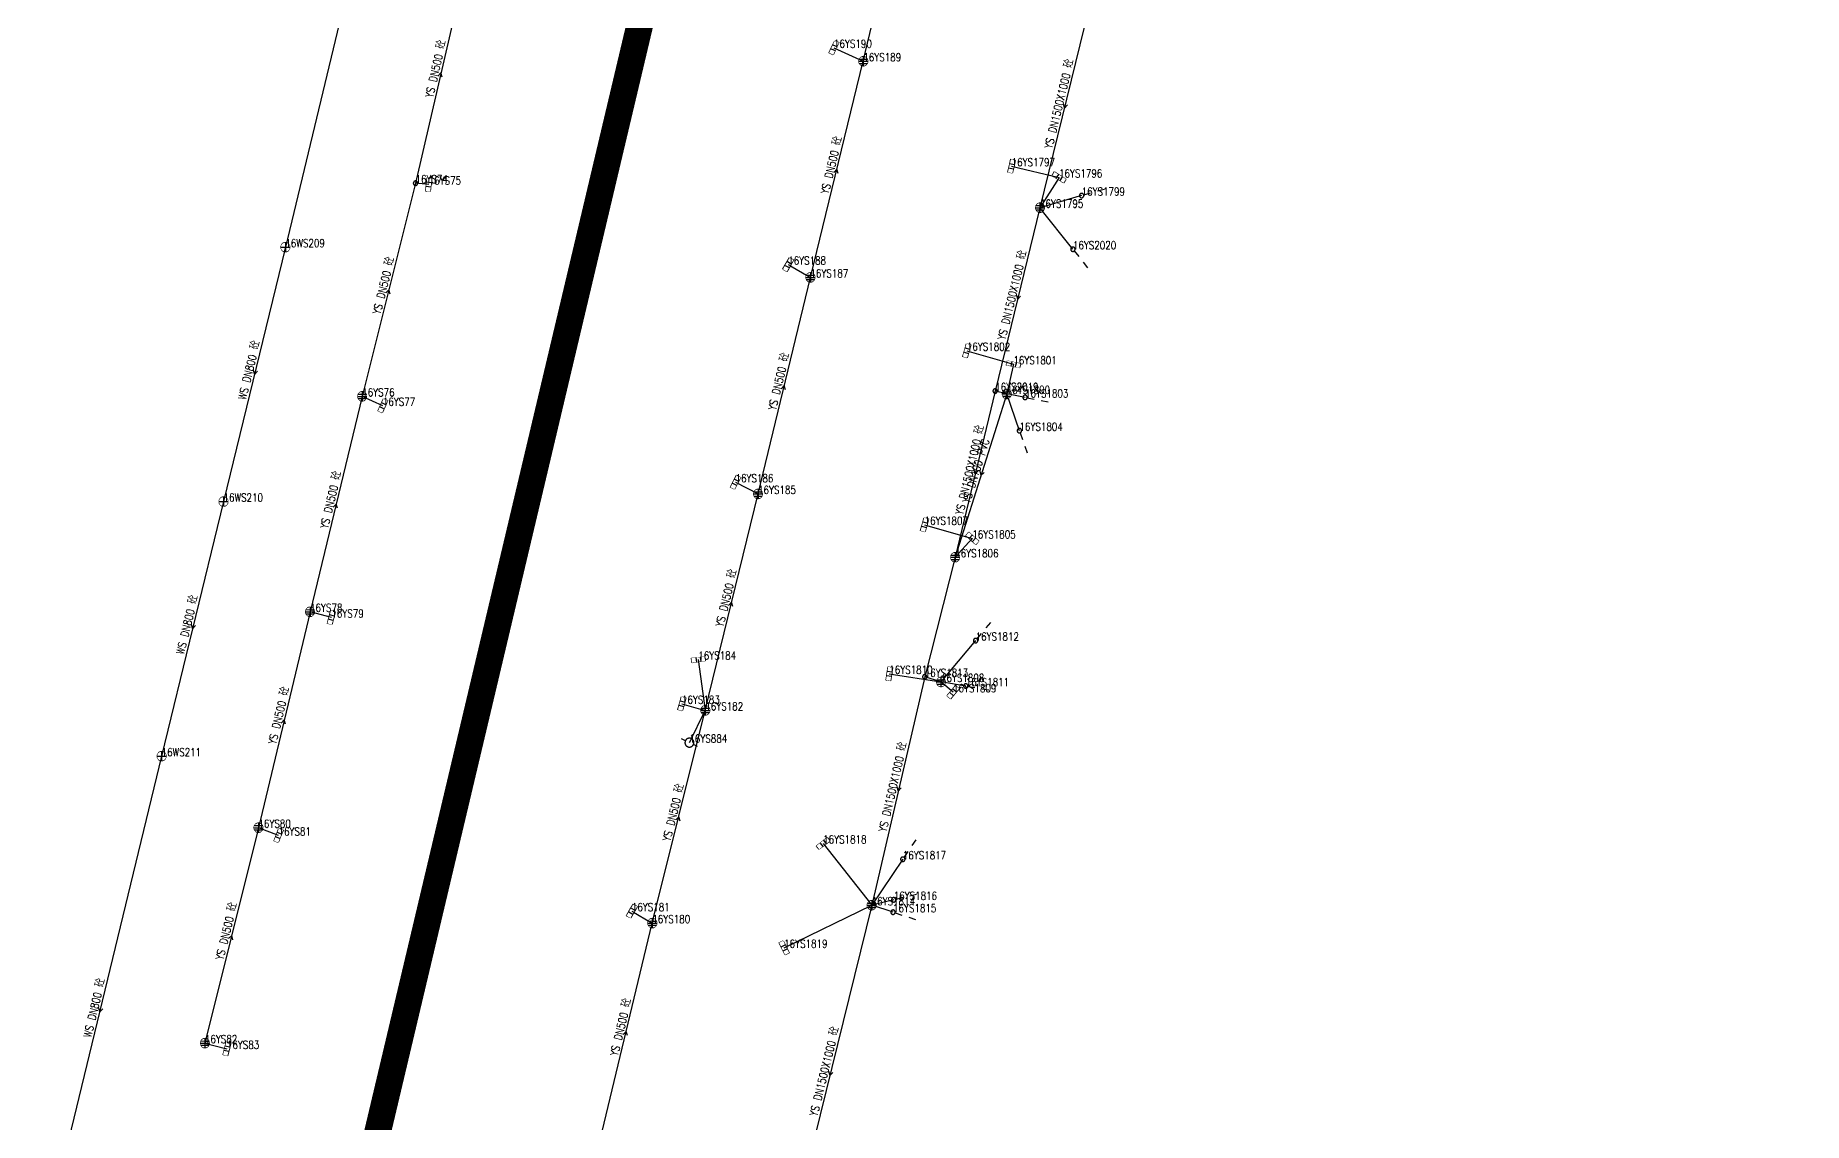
# Model space of a CAD drawing. Extents: x 78813 to 99477, y 2421021 to 2448125.
# Drawn here: x 83735.3 to 83934.2, y 2435178.9 to 2435301.1 of the extents above; entities that cross this region are included whole.
import ezdxf
from ezdxf.enums import TextEntityAlignment as Align

# ---------------------------------------------------------------- set-up
doc = ezdxf.new("R2010")
doc.units = 0
doc.set_wipeout_variables(frame=1)
doc.layers.get('0').update_dxf_attribs({"linetype": 'CONTINUOUS'})
for name, color, linetype in [('DX_WS', 16, 'CONTINUOUS'), ('DX_YS', 42, 'CONTINUOUS'), ('道路', 5, 'CONTINUOUS')]:
    doc.layers.add(name, color=color, linetype=linetype)
doc.layers.add('WSLINE', color=7, linetype='CONTINUOUS', true_color=0x7f0000)
doc.layers.add('YSLINE', color=7, linetype='CONTINUOUS', true_color=0xcc9900)
doc.styles.add('CcNameZT', font='txt.SHX', dxfattribs={"width": 0.8, "bigfont": 'HZTXT.SHX'})
doc.styles.get("Standard").update_dxf_attribs({"font": 'txt.shx', "bigfont": 'hztxt.shx'})

# ---------------------------------------------------------------- blocks, each defined once
blk = doc.blocks.new('GC546')
at = {"color": 0}
for p in [(0.866, 0.5), (0.866, -0.5)]:
    blk.add_line(p, (0, 0), dxfattribs=at)
blk = doc.blocks.new('PS污水井')
blk.add_lwpolyline([(1, 0), (1, 0.07), (0.99, 0.14), (0.98, 0.21), (0.96, 0.28), (0.94, 0.34), (0.91, 0.41), (0.88, 0.47), (0.85, 0.53), (0.81, 0.59), (0.77, 0.64), (0.72, 0.69), (0.67, 0.74), (0.62, 0.79), (0.56, 0.83), (0.5, 0.87), (0.44, 0.9), (0.37, 0.93), (0.31, 0.95), (0.24, 0.97), (0.17, 0.98), (0.1, 0.99), (0.03, 1), (-0.03, 1), (-0.1, 0.99), (-0.17, 0.98), (-0.24, 0.97), (-0.31, 0.95), (-0.37, 0.93), (-0.44, 0.9), (-0.5, 0.87), (-0.56, 0.83), (-0.62, 0.79), (-0.67, 0.74), (-0.72, 0.69), (-0.77, 0.64), (-0.81, 0.59), (-0.85, 0.53), (-0.88, 0.47), (-0.91, 0.41), (-0.94, 0.34), (-0.96, 0.28), (-0.98, 0.21), (-0.99, 0.14), (-1, 0.07), (-1, 0), (-1, -0.07), (-0.99, -0.14), (-0.98, -0.21), (-0.96, -0.28), (-0.94, -0.34), (-0.91, -0.41), (-0.88, -0.47), (-0.85, -0.53), (-0.81, -0.59), (-0.77, -0.64), (-0.72, -0.69), (-0.67, -0.74), (-0.62, -0.79), (-0.56, -0.83), (-0.5, -0.87), (-0.44, -0.9), (-0.37, -0.93), (-0.31, -0.95), (-0.24, -0.97), (-0.17, -0.98), (-0.1, -0.99), (-0.03, -1), (0.03, -1), (0.1, -0.99), (0.17, -0.98), (0.24, -0.97), (0.31, -0.95), (0.37, -0.93), (0.44, -0.9), (0.5, -0.87), (0.56, -0.83), (0.62, -0.79), (0.67, -0.74), (0.72, -0.69), (0.77, -0.64), (0.81, -0.59), (0.85, -0.53), (0.88, -0.47), (0.91, -0.41), (0.94, -0.34), (0.96, -0.28), (0.98, -0.21), (0.99, -0.14), (1, 0)], close=True)
blk.add_wipeout([(1, 0), (1, 0.07), (0.99, 0.14), (0.98, 0.21), (0.96, 0.28), (0.94, 0.34), (0.91, 0.41), (0.88, 0.47), (0.85, 0.53), (0.81, 0.59), (0.77, 0.64), (0.72, 0.69), (0.67, 0.74), (0.62, 0.79), (0.56, 0.83), (0.5, 0.87), (0.44, 0.9), (0.37, 0.93), (0.31, 0.95), (0.24, 0.97), (0.17, 0.98), (0.1, 0.99), (0.03, 1), (-0.03, 1), (-0.1, 0.99), (-0.17, 0.98), (-0.24, 0.97), (-0.31, 0.95), (-0.37, 0.93), (-0.44, 0.9), (-0.5, 0.87), (-0.56, 0.83), (-0.62, 0.79), (-0.67, 0.74), (-0.72, 0.69), (-0.77, 0.64), (-0.81, 0.59), (-0.85, 0.53), (-0.88, 0.47), (-0.91, 0.41), (-0.94, 0.34), (-0.96, 0.28), (-0.98, 0.21), (-0.99, 0.14), (-1, 0.07), (-1, 0), (-1, -0.07), (-0.99, -0.14), (-0.98, -0.21), (-0.96, -0.28), (-0.94, -0.34), (-0.91, -0.41), (-0.88, -0.47), (-0.85, -0.53), (-0.81, -0.59), (-0.77, -0.64), (-0.72, -0.69), (-0.67, -0.74), (-0.62, -0.79), (-0.56, -0.83), (-0.5, -0.87), (-0.44, -0.9), (-0.37, -0.93), (-0.31, -0.95), (-0.24, -0.97), (-0.17, -0.98), (-0.1, -0.99), (-0.03, -1), (0.03, -1), (0.1, -0.99), (0.17, -0.98), (0.24, -0.97), (0.31, -0.95), (0.37, -0.93), (0.44, -0.9), (0.5, -0.87), (0.56, -0.83), (0.62, -0.79), (0.67, -0.74), (0.72, -0.69), (0.77, -0.64), (0.81, -0.59), (0.85, -0.53), (0.88, -0.47), (0.91, -0.41), (0.94, -0.34), (0.96, -0.28), (0.98, -0.21), (0.99, -0.14)])
for p, q in [((-1, 0), (0, 0)), ((0, 1), (0, 0)), ((0, 0), (0, -1)), ((0, 0), (1, 0))]:
    blk.add_line(p, q)
blk = doc.blocks.new('PS管线点')
blk.add_wipeout([(0.5, 0), (0.5, 0.03), (0.5, 0.07), (0.49, 0.1), (0.48, 0.14), (0.47, 0.17), (0.46, 0.2), (0.44, 0.23), (0.42, 0.26), (0.4, 0.29), (0.38, 0.32), (0.36, 0.35), (0.33, 0.37), (0.31, 0.39), (0.28, 0.41), (0.25, 0.43), (0.22, 0.45), (0.19, 0.46), (0.15, 0.48), (0.12, 0.49), (0.09, 0.49), (0.05, 0.5), (0.02, 0.5), (-0.02, 0.5), (-0.05, 0.5), (-0.09, 0.49), (-0.12, 0.49), (-0.15, 0.48), (-0.19, 0.46), (-0.22, 0.45), (-0.25, 0.43), (-0.28, 0.41), (-0.31, 0.39), (-0.33, 0.37), (-0.36, 0.35), (-0.38, 0.32), (-0.4, 0.29), (-0.42, 0.26), (-0.44, 0.23), (-0.46, 0.2), (-0.47, 0.17), (-0.48, 0.14), (-0.49, 0.1), (-0.5, 0.07), (-0.5, 0.03), (-0.5, 0), (-0.5, -0.03), (-0.5, -0.07), (-0.49, -0.1), (-0.48, -0.14), (-0.47, -0.17), (-0.46, -0.2), (-0.44, -0.23), (-0.42, -0.26), (-0.4, -0.29), (-0.38, -0.32), (-0.36, -0.35), (-0.33, -0.37), (-0.31, -0.39), (-0.28, -0.41), (-0.25, -0.43), (-0.22, -0.45), (-0.19, -0.46), (-0.15, -0.48), (-0.12, -0.49), (-0.09, -0.49), (-0.05, -0.5), (-0.02, -0.5), (0.02, -0.5), (0.05, -0.5), (0.09, -0.49), (0.12, -0.49), (0.15, -0.48), (0.19, -0.46), (0.22, -0.45), (0.25, -0.43), (0.28, -0.41), (0.31, -0.39), (0.33, -0.37), (0.36, -0.35), (0.38, -0.32), (0.4, -0.29), (0.42, -0.26), (0.44, -0.23), (0.46, -0.2), (0.47, -0.17), (0.48, -0.14), (0.49, -0.1), (0.5, -0.07)])
blk.add_lwpolyline([(0.5, 0), (0.5, 0.03), (0.5, 0.07), (0.49, 0.1), (0.48, 0.14), (0.47, 0.17), (0.46, 0.2), (0.44, 0.23), (0.42, 0.26), (0.4, 0.29), (0.38, 0.32), (0.36, 0.35), (0.33, 0.37), (0.31, 0.39), (0.28, 0.41), (0.25, 0.43), (0.22, 0.45), (0.19, 0.46), (0.15, 0.48), (0.12, 0.49), (0.09, 0.49), (0.05, 0.5), (0.02, 0.5), (-0.02, 0.5), (-0.05, 0.5), (-0.09, 0.49), (-0.12, 0.49), (-0.15, 0.48), (-0.19, 0.46), (-0.22, 0.45), (-0.25, 0.43), (-0.28, 0.41), (-0.31, 0.39), (-0.33, 0.37), (-0.36, 0.35), (-0.38, 0.32), (-0.4, 0.29), (-0.42, 0.26), (-0.44, 0.23), (-0.46, 0.2), (-0.47, 0.17), (-0.48, 0.14), (-0.49, 0.1), (-0.5, 0.07), (-0.5, 0.03), (-0.5, 0), (-0.5, -0.03), (-0.5, -0.07), (-0.49, -0.1), (-0.48, -0.14), (-0.47, -0.17), (-0.46, -0.2), (-0.44, -0.23), (-0.42, -0.26), (-0.4, -0.29), (-0.38, -0.32), (-0.36, -0.35), (-0.33, -0.37), (-0.31, -0.39), (-0.28, -0.41), (-0.25, -0.43), (-0.22, -0.45), (-0.19, -0.46), (-0.15, -0.48), (-0.12, -0.49), (-0.09, -0.49), (-0.05, -0.5), (-0.02, -0.5), (0.02, -0.5), (0.05, -0.5), (0.09, -0.49), (0.12, -0.49), (0.15, -0.48), (0.19, -0.46), (0.22, -0.45), (0.25, -0.43), (0.28, -0.41), (0.31, -0.39), (0.33, -0.37), (0.36, -0.35), (0.38, -0.32), (0.4, -0.29), (0.42, -0.26), (0.44, -0.23), (0.46, -0.2), (0.47, -0.17), (0.48, -0.14), (0.49, -0.1), (0.5, -0.07), (0.5, 0)], close=True)
blk = doc.blocks.new('PS雨水井')
blk.add_lwpolyline([(1, 0), (1, 0.07), (0.99, 0.14), (0.98, 0.21), (0.96, 0.28), (0.94, 0.34), (0.91, 0.41), (0.88, 0.47), (0.85, 0.53), (0.81, 0.59), (0.77, 0.64), (0.72, 0.69), (0.67, 0.74), (0.62, 0.79), (0.56, 0.83), (0.5, 0.87), (0.44, 0.9), (0.37, 0.93), (0.31, 0.95), (0.24, 0.97), (0.17, 0.98), (0.1, 0.99), (0.03, 1), (-0.03, 1), (-0.1, 0.99), (-0.17, 0.98), (-0.24, 0.97), (-0.31, 0.95), (-0.37, 0.93), (-0.44, 0.9), (-0.5, 0.87), (-0.56, 0.83), (-0.62, 0.79), (-0.67, 0.74), (-0.72, 0.69), (-0.77, 0.64), (-0.81, 0.59), (-0.85, 0.53), (-0.88, 0.47), (-0.91, 0.41), (-0.94, 0.34), (-0.96, 0.28), (-0.98, 0.21), (-0.99, 0.14), (-1, 0.07), (-1, 0), (-1, -0.07), (-0.99, -0.14), (-0.98, -0.21), (-0.96, -0.28), (-0.94, -0.34), (-0.91, -0.41), (-0.88, -0.47), (-0.85, -0.53), (-0.81, -0.59), (-0.77, -0.64), (-0.72, -0.69), (-0.67, -0.74), (-0.62, -0.79), (-0.56, -0.83), (-0.5, -0.87), (-0.44, -0.9), (-0.37, -0.93), (-0.31, -0.95), (-0.24, -0.97), (-0.17, -0.98), (-0.1, -0.99), (-0.03, -1), (0.03, -1), (0.1, -0.99), (0.17, -0.98), (0.24, -0.97), (0.31, -0.95), (0.37, -0.93), (0.44, -0.9), (0.5, -0.87), (0.56, -0.83), (0.62, -0.79), (0.67, -0.74), (0.72, -0.69), (0.77, -0.64), (0.81, -0.59), (0.85, -0.53), (0.88, -0.47), (0.91, -0.41), (0.94, -0.34), (0.96, -0.28), (0.98, -0.21), (0.99, -0.14), (1, 0)], close=True)
blk.add_wipeout([(1, 0), (1, 0.07), (0.99, 0.14), (0.98, 0.21), (0.96, 0.28), (0.94, 0.34), (0.91, 0.41), (0.88, 0.47), (0.85, 0.53), (0.81, 0.59), (0.77, 0.64), (0.72, 0.69), (0.67, 0.74), (0.62, 0.79), (0.56, 0.83), (0.5, 0.87), (0.44, 0.9), (0.37, 0.93), (0.31, 0.95), (0.24, 0.97), (0.17, 0.98), (0.1, 0.99), (0.03, 1), (-0.03, 1), (-0.1, 0.99), (-0.17, 0.98), (-0.24, 0.97), (-0.31, 0.95), (-0.37, 0.93), (-0.44, 0.9), (-0.5, 0.87), (-0.56, 0.83), (-0.62, 0.79), (-0.67, 0.74), (-0.72, 0.69), (-0.77, 0.64), (-0.81, 0.59), (-0.85, 0.53), (-0.88, 0.47), (-0.91, 0.41), (-0.94, 0.34), (-0.96, 0.28), (-0.98, 0.21), (-0.99, 0.14), (-1, 0.07), (-1, 0), (-1, -0.07), (-0.99, -0.14), (-0.98, -0.21), (-0.96, -0.28), (-0.94, -0.34), (-0.91, -0.41), (-0.88, -0.47), (-0.85, -0.53), (-0.81, -0.59), (-0.77, -0.64), (-0.72, -0.69), (-0.67, -0.74), (-0.62, -0.79), (-0.56, -0.83), (-0.5, -0.87), (-0.44, -0.9), (-0.37, -0.93), (-0.31, -0.95), (-0.24, -0.97), (-0.17, -0.98), (-0.1, -0.99), (-0.03, -1), (0.03, -1), (0.1, -0.99), (0.17, -0.98), (0.24, -0.97), (0.31, -0.95), (0.37, -0.93), (0.44, -0.9), (0.5, -0.87), (0.56, -0.83), (0.62, -0.79), (0.67, -0.74), (0.72, -0.69), (0.77, -0.64), (0.81, -0.59), (0.85, -0.53), (0.88, -0.47), (0.91, -0.41), (0.94, -0.34), (0.96, -0.28), (0.98, -0.21), (0.99, -0.14)])
for p, q in [((-1, 0), (0, 0)), ((-0.88, 0.48), (0, 0.47)), ((0, 1), (0, 0)), ((0, 0.47), (0.88, 0.47)), ((0, 0), (0, -1)), ((0, 0), (1, 0)), ((-0.88, -0.48), (0, -0.48)), ((0, -0.48), (0.88, -0.48))]:
    blk.add_line(p, q)
blk = doc.blocks.new('PS雨篦')
blk.add_lwpolyline([(-1.5, 0.5), (0, 0.5), (1.5, 0.5), (1.5, -0.5), (0, -0.5), (-1.5, -0.5)], close=True)
blk.add_wipeout([(-1.5, 0.5), (0, 0.5), (1.5, 0.5), (1.5, -0.5), (0, -0.5), (-1.5, -0.5)])
for p, q in [((-0.51, -0.5), (-0.51, 0.5)), ((0.49, -0.5), (0.49, 0.5))]:
    blk.add_line(p, q)
blk = doc.blocks.new('PS非普查')
blk.add_lwpolyline([(3.7, 0), (5.3, 0)])
blk.add_wipeout([(0.5, 0), (0.5, 0.03), (0.5, 0.07), (0.49, 0.1), (0.48, 0.14), (0.47, 0.17), (0.46, 0.2), (0.44, 0.23), (0.42, 0.26), (0.4, 0.29), (0.38, 0.32), (0.36, 0.35), (0.33, 0.37), (0.31, 0.39), (0.28, 0.41), (0.25, 0.43), (0.22, 0.45), (0.19, 0.46), (0.15, 0.48), (0.12, 0.49), (0.09, 0.49), (0.05, 0.5), (0.02, 0.5), (-0.02, 0.5), (-0.05, 0.5), (-0.09, 0.49), (-0.12, 0.49), (-0.15, 0.48), (-0.19, 0.46), (-0.22, 0.45), (-0.25, 0.43), (-0.28, 0.41), (-0.31, 0.39), (-0.33, 0.37), (-0.36, 0.35), (-0.38, 0.32), (-0.4, 0.29), (-0.42, 0.26), (-0.44, 0.23), (-0.46, 0.2), (-0.47, 0.17), (-0.48, 0.14), (-0.49, 0.1), (-0.5, 0.07), (-0.5, 0.03), (-0.5, 0), (-0.5, -0.03), (-0.5, -0.07), (-0.49, -0.1), (-0.48, -0.14), (-0.47, -0.17), (-0.46, -0.2), (-0.44, -0.23), (-0.42, -0.26), (-0.4, -0.29), (-0.38, -0.32), (-0.36, -0.35), (-0.33, -0.37), (-0.31, -0.39), (-0.28, -0.41), (-0.25, -0.43), (-0.22, -0.45), (-0.19, -0.46), (-0.15, -0.48), (-0.12, -0.49), (-0.09, -0.49), (-0.05, -0.5), (-0.02, -0.5), (0.02, -0.5), (0.05, -0.5), (0.09, -0.49), (0.12, -0.49), (0.15, -0.48), (0.19, -0.46), (0.22, -0.45), (0.25, -0.43), (0.28, -0.41), (0.31, -0.39), (0.33, -0.37), (0.36, -0.35), (0.38, -0.32), (0.4, -0.29), (0.42, -0.26), (0.44, -0.23), (0.46, -0.2), (0.47, -0.17), (0.48, -0.14), (0.49, -0.1), (0.5, -0.07)])
blk.add_line((0.5, 0), (2.1, 0))
blk.add_lwpolyline([(0.5, 0), (0.5, 0.03), (0.5, 0.07), (0.49, 0.1), (0.48, 0.14), (0.47, 0.17), (0.46, 0.2), (0.44, 0.23), (0.42, 0.26), (0.4, 0.29), (0.38, 0.32), (0.36, 0.35), (0.33, 0.37), (0.31, 0.39), (0.28, 0.41), (0.25, 0.43), (0.22, 0.45), (0.19, 0.46), (0.15, 0.48), (0.12, 0.49), (0.09, 0.49), (0.05, 0.5), (0.02, 0.5), (-0.02, 0.5), (-0.05, 0.5), (-0.09, 0.49), (-0.12, 0.49), (-0.15, 0.48), (-0.19, 0.46), (-0.22, 0.45), (-0.25, 0.43), (-0.28, 0.41), (-0.31, 0.39), (-0.33, 0.37), (-0.36, 0.35), (-0.38, 0.32), (-0.4, 0.29), (-0.42, 0.26), (-0.44, 0.23), (-0.46, 0.2), (-0.47, 0.17), (-0.48, 0.14), (-0.49, 0.1), (-0.5, 0.07), (-0.5, 0.03), (-0.5, 0), (-0.5, -0.03), (-0.5, -0.07), (-0.49, -0.1), (-0.48, -0.14), (-0.47, -0.17), (-0.46, -0.2), (-0.44, -0.23), (-0.42, -0.26), (-0.4, -0.29), (-0.38, -0.32), (-0.36, -0.35), (-0.33, -0.37), (-0.31, -0.39), (-0.28, -0.41), (-0.25, -0.43), (-0.22, -0.45), (-0.19, -0.46), (-0.15, -0.48), (-0.12, -0.49), (-0.09, -0.49), (-0.05, -0.5), (-0.02, -0.5), (0.02, -0.5), (0.05, -0.5), (0.09, -0.49), (0.12, -0.49), (0.15, -0.48), (0.19, -0.46), (0.22, -0.45), (0.25, -0.43), (0.28, -0.41), (0.31, -0.39), (0.33, -0.37), (0.36, -0.35), (0.38, -0.32), (0.4, -0.29), (0.42, -0.26), (0.44, -0.23), (0.46, -0.2), (0.47, -0.17), (0.48, -0.14), (0.49, -0.1), (0.5, -0.07), (0.5, 0)], close=True)
blk = doc.blocks.new('PS预留口')
blk.add_lwpolyline([(4.2, 0), (5.8, 0)])
blk.add_wipeout([(1, 0), (1, 0.07), (0.99, 0.14), (0.98, 0.21), (0.96, 0.28), (0.94, 0.34), (0.91, 0.41), (0.88, 0.47), (0.85, 0.53), (0.81, 0.59), (0.77, 0.64), (0.72, 0.69), (0.67, 0.74), (0.62, 0.79), (0.56, 0.83), (0.5, 0.87), (0.44, 0.9), (0.37, 0.93), (0.31, 0.95), (0.24, 0.97), (0.17, 0.98), (0.1, 0.99), (0.03, 1), (-0.03, 1), (-0.1, 0.99), (-0.17, 0.98), (-0.24, 0.97), (-0.31, 0.95), (-0.37, 0.93), (-0.44, 0.9), (-0.5, 0.87), (-0.56, 0.83), (-0.62, 0.79), (-0.67, 0.74), (-0.72, 0.69), (-0.77, 0.64), (-0.81, 0.59), (-0.85, 0.53), (-0.88, 0.47), (-0.91, 0.41), (-0.94, 0.34), (-0.96, 0.28), (-0.98, 0.21), (-0.99, 0.14), (-1, 0.07), (-1, 0), (-1, -0.07), (-0.99, -0.14), (-0.98, -0.21), (-0.96, -0.28), (-0.94, -0.34), (-0.91, -0.41), (-0.88, -0.47), (-0.85, -0.53), (-0.81, -0.59), (-0.77, -0.64), (-0.72, -0.69), (-0.67, -0.74), (-0.62, -0.79), (-0.56, -0.83), (-0.5, -0.87), (-0.44, -0.9), (-0.37, -0.93), (-0.31, -0.95), (-0.24, -0.97), (-0.17, -0.98), (-0.1, -0.99), (-0.03, -1), (0.03, -1), (0.1, -0.99), (0.17, -0.98), (0.24, -0.97), (0.31, -0.95), (0.37, -0.93), (0.44, -0.9), (0.5, -0.87), (0.56, -0.83), (0.62, -0.79), (0.67, -0.74), (0.72, -0.69), (0.77, -0.64), (0.81, -0.59), (0.85, -0.53), (0.88, -0.47), (0.91, -0.41), (0.94, -0.34), (0.96, -0.28), (0.98, -0.21), (0.99, -0.14)])
blk.add_line((1, 0), (2.6, 0))
blk.add_lwpolyline([(1, 0), (1, 0.07), (0.99, 0.14), (0.98, 0.21), (0.96, 0.28), (0.94, 0.34), (0.91, 0.41), (0.88, 0.47), (0.85, 0.53), (0.81, 0.59), (0.77, 0.64), (0.72, 0.69), (0.67, 0.74), (0.62, 0.79), (0.56, 0.83), (0.5, 0.87), (0.44, 0.9), (0.37, 0.93), (0.31, 0.95), (0.24, 0.97), (0.17, 0.98), (0.1, 0.99), (0.03, 1), (-0.03, 1), (-0.1, 0.99), (-0.17, 0.98), (-0.24, 0.97), (-0.31, 0.95), (-0.37, 0.93), (-0.44, 0.9), (-0.5, 0.87), (-0.56, 0.83), (-0.62, 0.79), (-0.67, 0.74), (-0.72, 0.69), (-0.77, 0.64), (-0.81, 0.59), (-0.85, 0.53), (-0.88, 0.47), (-0.91, 0.41), (-0.94, 0.34), (-0.96, 0.28), (-0.98, 0.21), (-0.99, 0.14), (-1, 0.07), (-1, 0), (-1, -0.07), (-0.99, -0.14), (-0.98, -0.21), (-0.96, -0.28), (-0.94, -0.34), (-0.91, -0.41), (-0.88, -0.47), (-0.85, -0.53), (-0.81, -0.59), (-0.77, -0.64), (-0.72, -0.69), (-0.67, -0.74), (-0.62, -0.79), (-0.56, -0.83), (-0.5, -0.87), (-0.44, -0.9), (-0.37, -0.93), (-0.31, -0.95), (-0.24, -0.97), (-0.17, -0.98), (-0.1, -0.99), (-0.03, -1), (0.03, -1), (0.1, -0.99), (0.17, -0.98), (0.24, -0.97), (0.31, -0.95), (0.37, -0.93), (0.44, -0.9), (0.5, -0.87), (0.56, -0.83), (0.62, -0.79), (0.67, -0.74), (0.72, -0.69), (0.77, -0.64), (0.81, -0.59), (0.85, -0.53), (0.88, -0.47), (0.91, -0.41), (0.94, -0.34), (0.96, -0.28), (0.98, -0.21), (0.99, -0.14), (1, 0)], close=True)
for points in [[(0, 1), (0, 2)], [(0, -2), (0, -1)]]:
    blk.add_lwpolyline(points)

msp = doc.modelspace()

# ---------------------------------------------------------------- block references
at = {"layer": 'DX_WS', "xscale": 0.5, "yscale": 0.5, "zscale": 0.5}
for p in [(83763.46, 2435277.28, -0.34), (83756.5, 2435248.68, -0.48), (83749.54, 2435220.06, -0.35)]:
    msp.add_blockref('PS污水井', p, dxfattribs=at)
at = {"layer": 'DX_WS', "yscale": 0.5, "zscale": 0.5}
for p, xscale, rotation in [((83759.98, 2435262.98, -0.41), 0.5000000001242889, 76.32199798747246), ((83753.02, 2435234.37, -0.51), 0.500000000023437, 76.32894830747965), ((83742.57, 2435191.29, -0.41), 0.5000000001432725, 76.38742652506366)]:
    msp.add_blockref('GC546', p, dxfattribs=dict(at, xscale=xscale, rotation=rotation))
at = {"layer": 'DX_YS', "yscale": 0.5, "zscale": 0.5}
for name, p, xscale, rotation in [('PS雨篦', (83825.16, 2435299.7, 2.26), 0.4999999998728085, 245.2061277516318), ('GC546', (83780.96, 2435296.86, 1.77), 0.4999999999106281, 256.9925447991155), ('GC546', (83851.08, 2435292.92, 0.27), 0.4999999998275773, 76.20829991427487), ('GC546', (83825.49, 2435286.03, 1.74), 0.4999999999384896, 256.255376576829), ('PS雨篦', (83845.14, 2435286.38, 2.7), 0.49999999988538, 256.7169709149965), ('PS雨篦', (83850.47, 2435285.12, 2.58), 0.4999999999597212, 147.8132059650477), ('PS非普查', (83853.01, 2435283.08, 2.63), 0.5000000000364724, 16.16990041424805), ('PS雨篦', (83820.01, 2435275.32, 2.48), 0.4999999998781766, 240.0606711810906), ('PS非普查', (83852.03, 2435277.05, 1.55), 0.5000000001287739, 308.3322871609689), ('GC546', (83775.1, 2435272.49, 1.84), 0.499999999848008, 255.942942564398), ('GC546', (83845.81, 2435271.41, 0.3), 0.5000000000906322, 76.2512579480237), ('PS雨篦', (83840.1, 2435265.64, 2.74), 0.4999999998974737, 253.6873746481004), ('PS雨篦', (83845.34, 2435264.11, 2.53), 0.4999999999929016, 167.1793347534002), ('GC546', (83819.57, 2435261.71, 1.78), 0.4999999998581662, 256.3777899044292), ('PS雨篦', (83774.42, 2435259.45, 2.39), 0.4999999998747175, 65.39946920122676), ('PS非普查', (83846.65, 2435260.39, 2.03), 0.5000000000386499, 349.2745338873229), ('PS非普查', (83846.02, 2435256.65, 2), 0.499999999883324, 289.1548319175145), ('GC546', (83841.04, 2435251.76, 0.32), 0.4999999998517951, 76.471924187515), ('GC546', (83841.69, 2435251.6, 1.91), 0.5000000000606201, 72.49085654295092), ('PS雨篦', (83814.09, 2435250.85, 2.47), 0.4999999998624214, 242.524853340827), ('GC546', (83769.17, 2435248.4, 1.94), 0.5000000001438919, 256.3752393099097), ('PS雨篦', (83835.35, 2435246.07, 2.68), 0.5000000001601279, 254.1349153643151), ('PS雨篦', (83768.63, 2435235.64, 2.36), 0.5000000001686615, 74.81575428340582), ('GC546', (83813.65, 2435237.37, 1.84), 0.5000000001929467, 256.3061033596446), ('PS非普查', (83841.09, 2435233.05, 2.81), 0.4999999998890302, 50.06024981992913), ('PS雨篦', (83809.9, 2435230.92, 2.63), 0.5000000000017897, 187.9066157894928), ('PS雨篦', (83831.38, 2435229.32, 2.38), 0.5000000000044867, 260.9716677659677), ('PS雨篦', (83808.06, 2435225.95, 2.57), 0.500000000065699, 254.2016787154552), ('GC546', (83763.33, 2435224.15, 1.94), 0.5000000002171062, 256.5467734568707), ('GC546', (83832.38, 2435216.14, 0.32), 0.5000000001253844, 76.90859934162286), ('PS雨篦', (83762.69, 2435211.14, 2.3), 0.5000000000185513, 68.720164062235), ('GC546', (83807.71, 2435213.25, 1.89), 0.5000000001753462, 256.0037876292088), ('PS雨篦', (83823.94, 2435210.25, 2.59), 0.500000000097615, 218.1615966546217), ('PS非普查', (83832.9, 2435208.47, 2.44), 0.5000000000018593, 55.85440575963458), ('PS雨篦', (83802.43, 2435202.64, 2.43), 0.5000000001461629, 239.5965755357043), ('PS非普查', (83831.8, 2435202.52, 2.76), 0.499999999963616, 342.0448321606419), ('GC546', (83757.42, 2435199.91, 1.93), 0.5000000001120676, 256.0472869493853), ('PS雨篦', (83819.55, 2435198.52, 2.37), 0.4999999998087389, 295.8933270435682), ('GC546', (83801.79, 2435189.12, 1.89), 0.5000000001099698, 256.4275720217985), ('PS雨篦', (83756.88, 2435187.16, 2.33), 0.5000000001154286, 75.41405612611568), ('GC546', (83824.68, 2435184.15, 0.36), 0.5000000001290161, 76.16488375487762)]:
    msp.add_blockref(name, p, dxfattribs=dict(at, xscale=xscale, rotation=rotation))
at = {"layer": 'DX_YS', "xscale": 0.5, "yscale": 0.5, "zscale": 0.5}
for name, p in [('PS雨水井', (83828.46, 2435298.18, 1.65)), ('PS管线点', (83778.1, 2435284.47, 1.78)), ('PS雨水井', (83848.33, 2435281.72, 0.27)), ('PS雨水井', (83822.51, 2435273.88, 1.82)), ('PS雨水井', (83772.1, 2435260.51, 1.92)), ('PS雨水井', (83844.59, 2435260.78, 0.93)), ('PS雨水井', (83816.62, 2435249.54, 1.74)), ('PS雨水井', (83838.79, 2435242.42, 0.36)), ('PS雨水井', (83766.23, 2435236.29, 1.93)), ('PS管线点', (83835.37, 2435228.97, 0.31)), ('PS雨水井', (83837.19, 2435228.4, 0.71)), ('PS雨水井', (83810.69, 2435225.21, 1.93)), ('PS雨水井', (83760.43, 2435212.02, 1.93)), ('PS雨水井', (83829.4, 2435203.3, 0.35)), ('PS雨水井', (83804.73, 2435201.29, 1.87)), ('PS雨水井', (83754.41, 2435187.8, 2.14))]:
    msp.add_blockref(name, p, dxfattribs=at)

# ---------------------------------------------------------------- texts
at = {"layer": 'DX_WS', "style": 'CcNameZT', "width": 0.8}
for rotation, p in [(76.322, (83759.74, 2435263.04, -0.34)), (76.3289, (83752.77, 2435234.43, -0.48)), (76.3874, (83742.33, 2435191.35, -0.35))]:
    msp.add_text(' WS DN800 砼', height=0.9, rotation=rotation, dxfattribs=at).set_placement(p, align=Align.CENTER)
at = {"layer": 'DX_YS', "style": 'CcNameZT', "width": 0.8}
for s, rotation, p in [(' YS DN500 砼', 76.9925, (83780.72, 2435296.91, 1.78)), (' YS DN1500X1000 砼', 76.2083, (83850.84, 2435292.98, 0.25)), (' YS DN500 砼', 76.2554, (83825.24, 2435286.08, 1.82)), (' YS DN500 砼', 75.9429, (83774.86, 2435272.55, 1.91)), (' YS DN1500X1000 砼', 76.2513, (83845.57, 2435271.47, 0.27)), (' YS DN500 砼', 76.3778, (83819.32, 2435261.77, 1.74)), (' YS DN1500X1000 砼', 76.4719, (83840.8, 2435251.82, 0.33)), (' YS DN100 PVC', 72.4909, (83841.45, 2435251.68, 1.98)), (' YS DN500 砼', 76.3752, (83768.93, 2435248.46, 1.96)), (' YS DN500 砼', 76.3061, (83813.41, 2435237.43, 1.93)), (' YS DN500 砼', 76.5468, (83763.09, 2435224.21, 1.95)), (' YS DN1500X1000 砼', 76.9086, (83832.14, 2435216.19, 0.31)), (' YS DN500 砼', 76.0038, (83807.46, 2435213.31, 1.87)), (' YS DN500 砼', 76.0473, (83757.18, 2435199.97, 1.93)), (' YS DN500 砼', 76.4276, (83801.54, 2435189.18, 1.91)), (' YS DN1500X1000 砼', 76.1649, (83824.44, 2435184.21, 0.35))]:
    msp.add_text(s, height=0.9, rotation=rotation, dxfattribs=at).set_placement(p, align=Align.CENTER)

# ---------------------------------------------------------------- next in the draw order: linework, layer by layer
at = {"layer": 'WSLINE'}
for p, q in [((83777.31, 2435334.71, -0.32), (83763.46, 2435277.28, -0.37)), ((83763.46, 2435277.28, -0.34), (83756.5, 2435248.68, -0.49)), ((83756.5, 2435248.68, -0.48), (83749.54, 2435220.06, -0.54)), ((83749.54, 2435220.06, -0.35), (83735.6, 2435162.52, -0.48))]:
    msp.add_line(p, q, dxfattribs=at)
at = {"layer": 'YSLINE'}
for p, q in [((83828.46, 2435298.18, 1.65), (83834.3, 2435322.55, 1.73)), ((83853.83, 2435304.13, 0.25), (83848.33, 2435281.72, 0.29)), ((83825.16, 2435299.7, 2.26), (83828.46, 2435298.18, 1.9)), ((83822.51, 2435273.88, 1.82), (83828.46, 2435298.18, 1.66)), ((83845.14, 2435286.38, 2.7), (83850.47, 2435285.12, 2.58)), ((83778.1, 2435284.47, 1.78), (83772.1, 2435260.51, 1.91)), ((83850.47, 2435285.12, 2.58), (83848.33, 2435281.72, 2.26)), ((83853.01, 2435283.08, 2.63), (83848.33, 2435281.72, 2.22)), ((83852.03, 2435277.05, 1.55), (83848.33, 2435281.72, 0.99)), ((83816.62, 2435249.54, 1.74), (83822.51, 2435273.88, 1.83)), ((83820.01, 2435275.32, 2.48), (83822.51, 2435273.88, 2.05)), ((83840.1, 2435265.64, 2.74), (83845.34, 2435264.11, 2.53)), ((83845.34, 2435264.11, 2.53), (83844.59, 2435260.78, 2.41)), ((83772.1, 2435260.51, 1.92), (83766.23, 2435236.29, 1.96)), ((83774.42, 2435259.45, 2.39), (83772.1, 2435260.51, 2.15)), ((83846.65, 2435260.39, 2.03), (83844.59, 2435260.78, 1.92)), ((83846.02, 2435256.65, 2), (83844.59, 2435260.78, 1.81)), ((83814.09, 2435250.85, 2.47), (83816.62, 2435249.54, 1.86)), ((83766.23, 2435236.29, 1.93), (83760.43, 2435212.02, 1.95)), ((83768.63, 2435235.64, 2.36), (83766.23, 2435236.29, 2.19)), ((83760.43, 2435212.02, 1.93), (83754.41, 2435187.8, 1.93)), ((83762.69, 2435211.14, 2.3), (83760.43, 2435212.02, 1.95)), ((83823.94, 2435210.25, 2.59), (83829.4, 2435203.3, 2.5)), ((83802.43, 2435202.64, 2.43), (83804.73, 2435201.29, 2.17)), ((83819.55, 2435198.52, 2.37), (83829.4, 2435203.3, 2)), ((83829.4, 2435203.3, 0.35), (83819.96, 2435164.99, 0.37)), ((83798.85, 2435176.94, 1.91), (83804.73, 2435201.29, 1.88)), ((83754.41, 2435187.8, 2.14), (83756.88, 2435187.16, 2.33))]:
    msp.add_line(p, q, dxfattribs=at)

# ---------------------------------------------------------------- next in the draw order: block references
at = {"layer": 'DX_YS', "yscale": 0.5, "zscale": 0.5}
for name, p, xscale, rotation in [('PS雨篦', (83779.58, 2435284.31, 2.16), 0.5000000002229762, 83.72385448534975), ('PS雨篦', (83840.72, 2435244.54, 2.49), 0.5000000001211016, 137.7975192036942), ('PS雨篦', (83838.55, 2435227.25, 2.35), 0.4999999998557424, 49.76364167153376), ('PS预留口', (83808.9, 2435221.58, 2.38), 0.4999999999231947, 63.77119524287595), ('PS非普查', (83831.88, 2435203.91, 2.65), 0.4999999999878134, 13.86215883788054)]:
    msp.add_blockref(name, p, dxfattribs=dict(at, xscale=xscale, rotation=rotation))
at = {"layer": 'DX_YS', "xscale": 0.5, "yscale": 0.5, "zscale": 0.5}
msp.add_blockref('PS管线点', (83843.29, 2435261.11, 0.33), dxfattribs=at)

# ---------------------------------------------------------------- next in the draw order: texts
at = {"layer": 'DX_WS', "width": 0.8}
for s, p in [('16WS209', (83763.46, 2435277.28, -0.34)), ('16WS210', (83756.5, 2435248.68, -0.48)), ('16WS211', (83749.54, 2435220.06, -0.35))]:
    msp.add_text(s, height=0.9, dxfattribs=at).set_placement(p)
at = {"layer": 'DX_YS', "width": 0.8}
for s, p in [('16YS190', (83825.16, 2435299.7, 2.26)), ('16YS189', (83828.46, 2435298.18, 1.65)), ('16YS1797', (83845.14, 2435286.38, 2.7)), ('16YS1796', (83850.47, 2435285.12, 2.58)), ('16YS1799', (83853.01, 2435283.08, 2.63)), ('16YS1795', (83848.33, 2435281.72, 0.27)), ('16YS2020', (83852.03, 2435277.05, 1.55)), ('16YS188', (83820.01, 2435275.32, 2.48)), ('16YS187', (83822.51, 2435273.88, 1.82)), ('16YS1802', (83840.1, 2435265.64, 2.74)), ('16YS1801', (83845.34, 2435264.11, 2.53)), ('16YS1800', (83844.59, 2435260.78, 0.93)), ('16YS76', (83772.1, 2435260.51, 1.92)), ('16YS77', (83774.42, 2435259.45, 2.39)), ('16YS1803', (83846.65, 2435260.39, 2.03)), ('16YS1804', (83846.02, 2435256.65, 2)), ('16YS186', (83814.09, 2435250.85, 2.47)), ('16YS185', (83816.62, 2435249.54, 1.74)), ('16YS78', (83766.23, 2435236.29, 1.93)), ('16YS79', (83768.63, 2435235.64, 2.36)), ('16YS1812', (83841.09, 2435233.05, 2.81)), ('16YS184', (83809.9, 2435230.92, 2.63)), ('16YS1810', (83831.38, 2435229.32, 2.38)), ('16YS183', (83808.06, 2435225.95, 2.57)), ('16YS80', (83760.43, 2435212.02, 1.93)), ('16YS81', (83762.69, 2435211.14, 2.3)), ('16YS1818', (83823.94, 2435210.25, 2.59)), ('16YS1817', (83832.9, 2435208.47, 2.44)), ('16YS181', (83802.43, 2435202.64, 2.43)), ('16YS180', (83804.73, 2435201.29, 1.87)), ('16YS1819', (83819.55, 2435198.52, 2.37)), ('16YS82', (83754.41, 2435187.8, 2.14)), ('16YS83', (83756.88, 2435187.16, 2.33))]:
    msp.add_text(s, height=0.9, dxfattribs=at).set_placement(p)

# ---------------------------------------------------------------- next in the draw order: linework, layer by layer
at = {"layer": 'YSLINE'}
for p, q in [((83783.83, 2435309.24, 1.75), (83778.1, 2435284.47, 1.78)), ((83779.58, 2435284.31, 2.16), (83778.1, 2435284.47, 1.78)), ((83848.33, 2435281.72, 0.27), (83843.29, 2435261.11, 0.33)), ((83843.29, 2435261.11, 0.33), (83838.79, 2435242.42, 0.32)), ((83844.59, 2435260.78, 1.98), (83838.79, 2435242.42, 1.85)), ((83844.59, 2435260.78, 0.93), (83843.29, 2435261.11, 0.33)), ((83810.69, 2435225.21, 1.93), (83816.62, 2435249.54, 1.75)), ((83835.35, 2435246.07, 2.68), (83840.72, 2435244.54, 2.49)), ((83840.72, 2435244.54, 2.49), (83838.79, 2435242.42, 2.31)), ((83809.9, 2435230.92, 2.63), (83810.69, 2435225.21, 2.38)), ((83835.37, 2435228.97, 0.31), (83829.4, 2435203.3, 0.33)), ((83831.38, 2435229.32, 2.38), (83837.19, 2435228.4, 1.62)), ((83837.19, 2435228.4, 0.71), (83835.37, 2435228.97, 0.31)), ((83838.55, 2435227.25, 2.35), (83837.19, 2435228.4, 2.28)), ((83808.06, 2435225.95, 2.57), (83810.69, 2435225.21, 2.31)), ((83804.73, 2435201.29, 1.87), (83810.69, 2435225.21, 1.92)), ((83808.9, 2435221.58, 2.38), (83810.69, 2435225.21, 2.38)), ((83832.9, 2435208.47, 2.44), (83829.4, 2435203.3, 2.2)), ((83831.88, 2435203.91, 2.65), (83829.4, 2435203.3, 2.41)), ((83831.8, 2435202.52, 2.76), (83829.4, 2435203.3, 2.39))]:
    msp.add_line(p, q, dxfattribs=at)

# ---------------------------------------------------------------- next in the draw order: block references
at = {"layer": 'DX_YS', "xscale": 0.4999999999674201, "yscale": 0.5, "zscale": 0.5, "rotation": 350.6209226262031}
msp.add_blockref('PS非普查', (83839.98, 2435227.94, 1.31), dxfattribs=at)

# ---------------------------------------------------------------- next in the draw order: texts
at = {"layer": 'DX_YS', "width": 0.8}
for s, p in [('16YS74', (83778.1, 2435284.47, 1.78)), ('16YS75', (83779.58, 2435284.31, 2.16)), ('16YS2019', (83843.29, 2435261.11, 0.33)), ('16YS1807', (83835.35, 2435246.07, 2.68)), ('16YS1805', (83840.72, 2435244.54, 2.49)), ('16YS1806', (83838.79, 2435242.42, 0.36)), ('16YS182', (83810.69, 2435225.21, 1.93)), ('16YS884', (83808.9, 2435221.58, 2.38)), ('16YS1814', (83829.4, 2435203.3, 0.35)), ('16YS1816', (83831.88, 2435203.91, 2.65)), ('16YS1815', (83831.8, 2435202.52, 2.76))]:
    msp.add_text(s, height=0.9, dxfattribs=at).set_placement(p)

# ---------------------------------------------------------------- next in the draw order: linework, layer by layer
at = {"layer": 'YSLINE'}
for p, q in [((83838.79, 2435242.42, 0.36), (83835.37, 2435228.97, 0.31)), ((83841.09, 2435233.05, 2.81), (83837.19, 2435228.4, 2.2)), ((83839.98, 2435227.94, 1.31), (83837.19, 2435228.4, 1.09))]:
    msp.add_line(p, q, dxfattribs=at)
at = {"layer": '道路', "const_width": 3, "flags": 128}
msp.add_lwpolyline([(83418.46, 2432865.07), (83441.04, 2433213.59), (83473.57, 2433610.88), (83496.48, 2433845.36), (83522.69, 2434043.71), (83551.59, 2434225.41), (83632.54, 2434592.44), (83704.48, 2434885.07), (83814.73, 2435350.43), (83853.16, 2435485.68), (83922.04, 2435775.53), (84014.38, 2436152.15), (84026.75, 2436212.72), (84117.9, 2436534.7), (84191.62, 2436733.72), (84286.43, 2436958.63), (84364.79, 2437129.17), (84510.06, 2437396.11), (84629.95, 2437590.16), (84907.59, 2437968.04), (85036.71, 2438125.29), (85280.2, 2438417.61)], dxfattribs=at)

# ---------------------------------------------------------------- next in the draw order: texts
at = {"layer": 'DX_YS', "width": 0.8}
for s, p in [('16YS1813', (83835.37, 2435228.97, 0.31)), ('16YS1808', (83837.19, 2435228.4, 0.71)), ('16YS1809', (83838.55, 2435227.25, 2.35)), ('16YS1811', (83839.98, 2435227.94, 1.31))]:
    msp.add_text(s, height=0.9, dxfattribs=at).set_placement(p)

doc.saveas('drawing.dxf')
